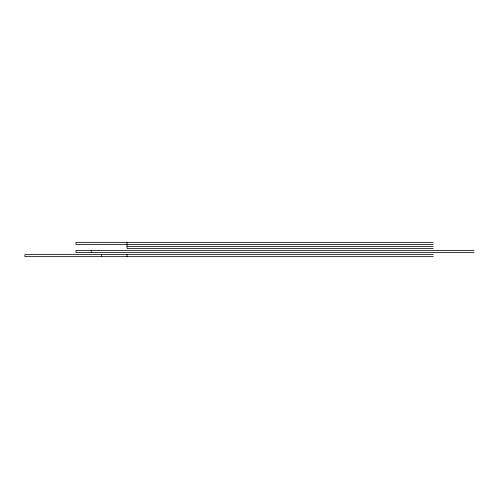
<?xml version="1.0" encoding="UTF-8"?>
<svg xmlns="http://www.w3.org/2000/svg" width="499" height="499" viewBox="0 0 499 499"><rect width="100%" height="100%" fill="white"/><g stroke="black" fill="none" stroke-linecap="round" stroke-linejoin="round"><path stroke-width="0.75" d="M433.226 242.358L75.985 242.358L75.985 244.398L433.226 244.398M127.02 246.437L433.226 246.437M433.226 248.477L127.02 248.477L127.02 242.358M474.05 250.523L75.985 250.523L75.985 252.563L474.05 252.563M433.226 254.602L24.95 254.602L24.95 256.642L433.226 256.642M127.02 254.602L127.02 256.642M101.503 254.602L101.503 256.642M91.292 250.523L91.292 252.563"/></g></svg>
